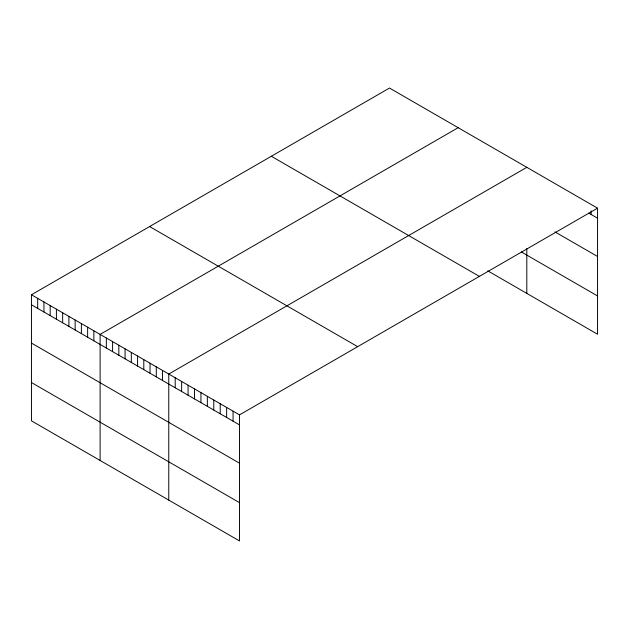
<?xml version="1.0" encoding="UTF-8"?>
<svg xmlns="http://www.w3.org/2000/svg" width="629" height="629" viewBox="0 0 629 629"><rect width="100%" height="100%" fill="white"/><g stroke="black" fill="none" stroke-linecap="round" stroke-linejoin="round"><path stroke-width="0.94" d="M31.45 294.765L239.507 414.881L239.507 540.948L31.45 420.832L31.45 294.765L389.493 88.052L597.55 208.168L597.55 334.235L487.797 270.871M458.148 127.687L100.105 334.4L100.105 460.467M526.811 167.33L168.769 374.043L168.769 500.11M239.507 414.881L597.55 208.168M588.705 213.089L597.55 218.192M554.943 231.889L597.55 256.49M521.347 251.946L597.55 295.945M271.335 156.267L479.392 276.383M149.608 226.55L357.665 346.665M31.45 304.79L239.507 424.905M31.45 343.08L239.507 463.203M31.45 382.534L239.507 502.657M591.118 210.833L591.118 214.481M526.811 248.526L526.811 293.397M233.076 411.169L233.076 421.194M226.644 407.458L226.644 417.483M220.213 403.747L220.213 413.772M213.781 400.028L213.781 410.061M207.35 396.317L207.35 406.342M200.926 392.606L200.926 402.631M194.495 388.895L194.495 398.92M188.063 385.184L188.063 395.209M181.632 381.465L181.632 391.49M175.2 377.754L175.2 387.779M162.526 370.442L162.526 380.466M156.283 366.833L156.283 376.857M150.04 363.232L150.04 373.256M143.797 359.631L143.797 369.655M137.562 356.022L137.562 366.047M131.319 352.421L131.319 362.446M125.077 348.82L125.077 358.844M118.834 345.211L118.834 355.236M112.591 341.61L112.591 351.635M106.348 338.009L106.348 348.034M93.87 330.799L93.87 340.824M87.628 327.198L87.628 337.223M81.385 323.589L81.385 333.614M75.142 319.988L75.142 330.013M68.899 316.387L68.899 326.412M62.656 312.778L62.656 322.803M56.413 309.177L56.413 319.202M50.178 305.576L50.178 315.601M43.936 301.967L43.936 311.992M37.693 298.366L37.693 308.391"/></g></svg>
